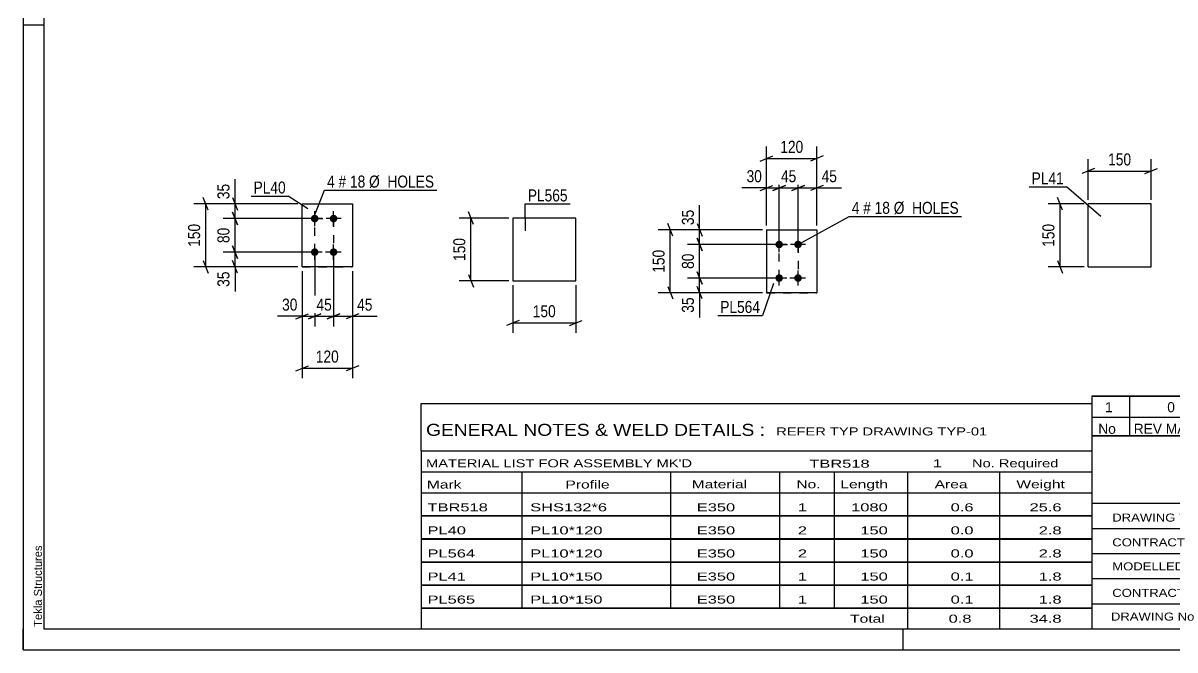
# Model space of a CAD drawing. Header units: millimetres. Extents: x 0 to 420, y 0 to 297.
# Drawn here: x 0 to 274.8, y 0 to 149.5 of the extents above; entities that cross this region are included whole.
import ezdxf

# ---------------------------------------------------------------- set-up
doc = ezdxf.new("R2010")
doc.units = ezdxf.units.MM
doc.linetypes.add('DXK_LINE_DOT2', pattern=[3.9198, 1.9599, -1.9599])
doc.styles.add('Arial', font='ARIAL.TTF', dxfattribs={"height": 0.2})
doc.styles.add('Arial Narrow', font='ARIALN.TTF', dxfattribs={"height": 0.2})

# ---------------------------------------------------------------- blocks, each defined once
blk = doc.blocks.new('Unknown-585639323-1126')
at = {"color": 5, "linetype": 'Continuous'}
for p, q in [((0, 297), (0, 0)), ((5, 292), (5, 5)), ((5, 149), (0, 149)), ((0, 0), (0, 5)), ((5, 5), (415, 5)), ((210, 0), (210, 5)), ((0, 0), (420, 0))]:
    blk.add_line(p, q, dxfattribs=at)
at = {"color": 174, "linetype": 'Continuous', "style": 'Arial'}
blk.add_text('Tekla Structures', height=1.9102, rotation=90, dxfattribs=at).set_placement((4.5, 5.5))
blk = doc.blocks.new('Part-585639323-2483 - 2477')
at = {"color": 2, "linetype": 'Continuous'}
for p, q in [((269.14, 106.37), (254.14, 106.37)), ((254.14, 91.37), (254.14, 106.37)), ((269.14, 91.37), (269.14, 106.37)), ((254.14, 91.37), (269.14, 91.37))]:
    blk.add_line(p, q, dxfattribs=at)
blk = doc.blocks.new('Bolt-585639323-2178 - 2144')
at = {"linetype": 'Continuous'}
for points in [[(180.41, 97.6), (180.59, 97.58), (180.77, 97.52), (180.94, 97.42), (181.08, 97.3), (181.19, 97.15), (181.26, 96.97), (181.3, 96.79), (181.3, 96.6), (181.26, 96.42), (181.19, 96.25), (181.08, 96.09), (180.94, 95.97), (180.77, 95.87), (180.59, 95.82), (180.41, 95.8), (180.22, 95.82), (180.04, 95.87), (179.88, 95.97), (179.74, 96.09), (179.63, 96.25), (179.55, 96.42), (179.51, 96.6), (179.51, 96.79), (179.55, 96.97), (179.63, 97.15), (179.74, 97.3), (179.88, 97.42), (180.04, 97.52), (180.22, 97.58)], [(184.91, 97.6), (185.09, 97.58), (185.27, 97.52), (185.44, 97.42), (185.58, 97.3), (185.69, 97.15), (185.76, 96.97), (185.8, 96.79), (185.8, 96.6), (185.76, 96.42), (185.69, 96.25), (185.58, 96.09), (185.44, 95.97), (185.27, 95.87), (185.09, 95.82), (184.91, 95.8), (184.72, 95.82), (184.54, 95.87), (184.38, 95.97), (184.24, 96.09), (184.13, 96.25), (184.05, 96.42), (184.01, 96.6), (184.01, 96.79), (184.05, 96.97), (184.13, 97.15), (184.24, 97.3), (184.38, 97.42), (184.54, 97.52), (184.72, 97.58)], [(180.41, 89.6), (180.59, 89.58), (180.77, 89.52), (180.94, 89.42), (181.08, 89.3), (181.19, 89.15), (181.26, 88.97), (181.3, 88.79), (181.3, 88.6), (181.26, 88.42), (181.19, 88.25), (181.08, 88.09), (180.94, 87.97), (180.77, 87.87), (180.59, 87.82), (180.41, 87.8), (180.22, 87.82), (180.04, 87.87), (179.88, 87.97), (179.74, 88.09), (179.63, 88.25), (179.55, 88.42), (179.51, 88.6), (179.51, 88.79), (179.55, 88.97), (179.63, 89.15), (179.74, 89.3), (179.88, 89.42), (180.04, 89.52), (180.22, 89.58)], [(184.91, 89.6), (185.09, 89.58), (185.27, 89.52), (185.44, 89.42), (185.58, 89.3), (185.69, 89.15), (185.76, 88.97), (185.8, 88.79), (185.8, 88.6), (185.76, 88.42), (185.69, 88.25), (185.58, 88.09), (185.44, 87.97), (185.27, 87.87), (185.09, 87.82), (184.91, 87.8), (184.72, 87.82), (184.54, 87.87), (184.38, 87.97), (184.24, 88.09), (184.13, 88.25), (184.05, 88.42), (184.01, 88.6), (184.01, 88.79), (184.05, 88.97), (184.13, 89.15), (184.24, 89.3), (184.38, 89.42), (184.54, 89.52), (184.72, 89.58)]]:
    blk.add_hatch(color=1, dxfattribs=at).paths.add_polyline_path(points)
at = {"color": 1, "linetype": 'Continuous'}
for p, q in [((182.21, 96.7), (178.61, 96.7)), ((180.41, 94.9), (180.41, 98.5)), ((186.71, 96.7), (183.11, 96.7)), ((184.91, 94.9), (184.91, 98.5)), ((182.21, 88.7), (178.61, 88.7)), ((180.41, 86.9), (180.41, 90.5)), ((186.71, 88.7), (183.11, 88.7)), ((184.91, 86.9), (184.91, 90.5))]:
    blk.add_line(p, q, dxfattribs=at)
blk = doc.blocks.new('Part-585639323-2183 - 2144')
at = {"color": 2, "linetype": 'Continuous'}
for p, q in [((177.41, 100.2), (189.41, 100.2)), ((177.41, 100.2), (177.41, 85.2)), ((189.41, 100.2), (189.41, 100.2)), ((189.41, 100.2), (189.41, 85.2)), ((189.41, 85.2), (177.41, 85.2)), ((177.41, 85.2), (177.41, 85.2))]:
    blk.add_line(p, q, dxfattribs=at)
at = {"color": 7, "linetype": 'DXK_LINE_DOT2'}
for p, q in [((177.41, 100.2), (189.41, 100.2)), ((189.41, 100.2), (189.41, 100.2)), ((177.41, 85.2), (189.41, 85.2))]:
    blk.add_line(p, q, dxfattribs=at)
blk = doc.blocks.new('Part-585639323-2320 - 2314')
at = {"color": 2, "linetype": 'Continuous'}
for p, q in [((131.87, 103), (116.87, 103)), ((116.87, 103), (116.87, 88)), ((131.87, 88), (131.87, 103)), ((116.87, 88), (131.87, 88))]:
    blk.add_line(p, q, dxfattribs=at)
blk = doc.blocks.new('Bolt-585639323-2343 - 2337')
at = {"linetype": 'Continuous'}
for points in [[(69.59, 101.97), (69.4, 101.99), (69.22, 102.05), (69.06, 102.14), (68.92, 102.27), (68.81, 102.42), (68.73, 102.59), (68.69, 102.78), (68.69, 102.97), (68.73, 103.15), (68.81, 103.32), (68.92, 103.48), (69.06, 103.6), (69.22, 103.7), (69.4, 103.75), (69.59, 103.77), (69.78, 103.75), (69.96, 103.7), (70.12, 103.6), (70.26, 103.48), (70.37, 103.32), (70.45, 103.15), (70.48, 102.97), (70.48, 102.78), (70.45, 102.59), (70.37, 102.42), (70.26, 102.27), (70.12, 102.14), (69.96, 102.05), (69.78, 101.99)], [(74.09, 101.97), (73.9, 101.99), (73.72, 102.05), (73.56, 102.14), (73.42, 102.27), (73.31, 102.42), (73.23, 102.59), (73.19, 102.78), (73.19, 102.97), (73.23, 103.15), (73.31, 103.32), (73.42, 103.48), (73.56, 103.6), (73.72, 103.7), (73.9, 103.75), (74.09, 103.77), (74.28, 103.75), (74.46, 103.7), (74.62, 103.6), (74.76, 103.48), (74.87, 103.32), (74.95, 103.15), (74.98, 102.97), (74.98, 102.78), (74.95, 102.59), (74.87, 102.42), (74.76, 102.27), (74.62, 102.14), (74.46, 102.05), (74.28, 101.99)], [(69.59, 93.97), (69.4, 93.99), (69.22, 94.05), (69.06, 94.14), (68.92, 94.27), (68.81, 94.42), (68.73, 94.59), (68.69, 94.78), (68.69, 94.97), (68.73, 95.15), (68.81, 95.32), (68.92, 95.48), (69.06, 95.6), (69.22, 95.7), (69.4, 95.75), (69.59, 95.77), (69.78, 95.75), (69.96, 95.7), (70.12, 95.6), (70.26, 95.48), (70.37, 95.32), (70.45, 95.15), (70.48, 94.97), (70.48, 94.78), (70.45, 94.59), (70.37, 94.42), (70.26, 94.27), (70.12, 94.14), (69.96, 94.05), (69.78, 93.99)], [(74.09, 93.97), (73.9, 93.99), (73.72, 94.05), (73.56, 94.14), (73.42, 94.27), (73.31, 94.42), (73.23, 94.59), (73.19, 94.78), (73.19, 94.97), (73.23, 95.15), (73.31, 95.32), (73.42, 95.48), (73.56, 95.6), (73.72, 95.7), (73.9, 95.75), (74.09, 95.77), (74.28, 95.75), (74.46, 95.7), (74.62, 95.6), (74.76, 95.48), (74.87, 95.32), (74.95, 95.15), (74.98, 94.97), (74.98, 94.78), (74.95, 94.59), (74.87, 94.42), (74.76, 94.27), (74.62, 94.14), (74.46, 94.05), (74.28, 93.99)]]:
    blk.add_hatch(color=1, dxfattribs=at).paths.add_polyline_path(points)
at = {"color": 1, "linetype": 'Continuous'}
for p, q in [((69.59, 101.07), (69.59, 104.67)), ((74.09, 101.07), (74.09, 104.67)), ((71.39, 102.87), (67.79, 102.87)), ((75.89, 102.87), (72.29, 102.87)), ((69.59, 93.07), (69.59, 96.67)), ((74.09, 93.07), (74.09, 96.67)), ((71.39, 94.87), (67.79, 94.87)), ((75.89, 94.87), (72.29, 94.87))]:
    blk.add_line(p, q, dxfattribs=at)
blk = doc.blocks.new('Part-585639323-2348 - 2337')
at = {"color": 2, "linetype": 'Continuous'}
for p, q in [((66.59, 106.37), (78.59, 106.37)), ((66.59, 91.37), (66.59, 106.37)), ((78.59, 106.37), (78.59, 106.37)), ((78.59, 106.37), (78.59, 91.37)), ((78.59, 91.37), (66.59, 91.37)), ((66.59, 91.37), (66.59, 91.37))]:
    blk.add_line(p, q, dxfattribs=at)
at = {"color": 7, "linetype": 'DXK_LINE_DOT2'}
for p, q in [((66.59, 106.37), (78.59, 106.37)), ((66.59, 91.37), (78.59, 91.37)), ((66.59, 91.37), (66.59, 91.37))]:
    blk.add_line(p, q, dxfattribs=at)
blk = doc.blocks.new('Rectangle-585639323-2299 - 2144')
at = {"color": 1, "linetype": 'DXK_LINE_DOT2'}
blk.add_lwpolyline([(180.41, 96.7), (184.91, 96.7), (184.91, 88.7), (180.41, 88.7), (180.41, 96.7)], close=True, dxfattribs=at)
blk = doc.blocks.new('Rectangle-585639323-2463 - 2337')
at = {"color": 1, "linetype": 'DXK_LINE_DOT2'}
blk.add_lwpolyline([(69.59, 102.87), (74.09, 102.87), (74.09, 94.87), (69.59, 94.87), (69.59, 102.87)], close=True, dxfattribs=at)
blk = doc.blocks.new('StraightDimension-585639323-2492 - 2477')
at = {"color": 7, "linetype": 'Continuous'}
for p, q in [((254.14, 107.37), (254.14, 117.05)), ((269.14, 107.37), (269.14, 117.05)), ((255.64, 114.8), (252.64, 113.6)), ((254.14, 114.2), (269.14, 114.2)), ((267.64, 113.6), (270.64, 114.8))]:
    blk.add_line(p, q, dxfattribs=at)
at = {"color": 0}
blk.add_wipeout([(264.98, 114.95), (264.98, 119.15), (258.29, 119.15), (258.29, 114.95)], dxfattribs=at)
at = {"color": 3, "style": 'Arial Narrow'}
blk.add_text('150', height=2.863, dxfattribs=at).set_placement((258.89, 115.55))
blk = doc.blocks.new('StraightDimension-585639323-2485 - 2477')
at = {"color": 7, "linetype": 'Continuous'}
for p, q in [((248.02, 104.87), (246.82, 107.87)), ((253.14, 106.37), (244.57, 106.37)), ((247.42, 91.37), (247.42, 106.37)), ((253.14, 91.37), (244.57, 91.37)), ((246.82, 92.87), (248.02, 89.87))]:
    blk.add_line(p, q, dxfattribs=at)
at = {"color": 0}
blk.add_wipeout([(246.67, 102.21), (242.47, 102.21), (242.47, 95.53), (246.67, 95.53)], dxfattribs=at)
at = {"color": 3, "style": 'Arial Narrow'}
blk.add_text('150', height=2.863, rotation=90.0002, dxfattribs=at).set_placement((246.07, 96.13))
blk = doc.blocks.new('StraightDimension-585639323-2229 - 2144')
at = {"color": 7, "linetype": 'Continuous'}
for p, q in [((184.91, 97.7), (184.91, 113.05)), ((189.41, 101.2), (189.41, 113.05)), ((183.41, 109.6), (186.41, 110.8)), ((184.91, 110.2), (189.41, 110.2)), ((190.91, 110.8), (187.91, 109.6))]:
    blk.add_line(p, q, dxfattribs=at)
at = {"color": 0}
blk.add_wipeout([(194.79, 110.95), (194.79, 115.15), (189.93, 115.15), (189.93, 110.95)], dxfattribs=at)
at = {"color": 7, "linetype": 'Continuous'}
blk.add_line((189.41, 110.2), (195.31, 110.2), dxfattribs=at)
blk.add_line((189.41, 110.2), (195.31, 110.2), dxfattribs=at)
at = {"color": 3, "style": 'Arial Narrow'}
blk.add_text('45', height=2.863, dxfattribs=at).set_placement((190.53, 111.55))
blk = doc.blocks.new('StraightDimension-585639323-2206 - 2144')
at = {"color": 7, "linetype": 'Continuous'}
for p, q in [((177.41, 101.2), (177.41, 113.05)), ((180.41, 97.7), (180.41, 113.05)), ((175.91, 109.6), (178.91, 110.8)), ((177.41, 110.2), (180.41, 110.2)), ((181.91, 110.8), (178.91, 109.6))]:
    blk.add_line(p, q, dxfattribs=at)
at = {"color": 0}
blk.add_wipeout([(176.88, 110.95), (176.88, 115.15), (172.03, 115.15), (172.03, 110.95)], dxfattribs=at)
at = {"color": 7, "linetype": 'Continuous'}
blk.add_line((177.41, 110.2), (171.5, 110.2), dxfattribs=at)
blk.add_line((177.41, 110.2), (171.5, 110.2), dxfattribs=at)
at = {"color": 3, "style": 'Arial Narrow'}
blk.add_text('30', height=2.863, dxfattribs=at).set_placement((172.63, 111.55))
blk = doc.blocks.new('StraightDimension-585639323-2186 - 2144')
at = {"color": 7, "linetype": 'Continuous'}
for p, q in [((177.41, 101.2), (177.41, 120.05)), ((189.41, 101.2), (189.41, 120.05)), ((175.91, 116.6), (178.91, 117.8)), ((177.41, 117.2), (189.41, 117.2)), ((190.91, 117.8), (187.91, 116.6))]:
    blk.add_line(p, q, dxfattribs=at)
at = {"color": 0}
blk.add_wipeout([(186.75, 117.95), (186.75, 122.15), (180.07, 122.15), (180.07, 117.95)], dxfattribs=at)
at = {"color": 3, "style": 'Arial Narrow'}
blk.add_text('120', height=2.863, dxfattribs=at).set_placement((180.67, 118.55))
blk = doc.blocks.new('StraightDimension-585639323-2219 - 2144')
at = {"color": 7, "linetype": 'Continuous'}
for p, q in [((180.41, 97.7), (180.41, 113.05)), ((184.91, 97.7), (184.91, 113.05)), ((178.91, 109.6), (181.91, 110.8)), ((180.41, 110.2), (184.91, 110.2)), ((186.41, 110.8), (183.41, 109.6))]:
    blk.add_line(p, q, dxfattribs=at)
at = {"color": 0}
blk.add_wipeout([(185.09, 110.95), (185.09, 115.15), (180.23, 115.15), (180.23, 110.95)], dxfattribs=at)
at = {"color": 3, "style": 'Arial Narrow'}
blk.add_text('45', height=2.863, dxfattribs=at).set_placement((180.83, 111.55))
blk = doc.blocks.new('StraightDimension-585639323-2246 - 2144')
at = {"color": 7, "linetype": 'Continuous'}
for p, q in [((155.01, 98.7), (153.81, 101.7)), ((176.41, 100.2), (151.56, 100.2)), ((154.41, 85.2), (154.41, 100.2)), ((153.81, 86.7), (155.01, 83.7)), ((176.41, 85.2), (151.56, 85.2))]:
    blk.add_line(p, q, dxfattribs=at)
at = {"color": 0}
blk.add_wipeout([(153.66, 96.04), (149.46, 96.04), (149.46, 89.35), (153.66, 89.35)], dxfattribs=at)
at = {"color": 3, "style": 'Arial Narrow'}
blk.add_text('150', height=2.863, rotation=90.0002, dxfattribs=at).set_placement((153.06, 89.95))
blk = doc.blocks.new('StraightDimension-585639323-2263 - 2144')
at = {"color": 7, "linetype": 'Continuous'}
for p, q in [((179.41, 88.7), (158.56, 88.7)), ((160.81, 90.2), (162.01, 87.2)), ((161.41, 85.2), (161.41, 88.7)), ((162.01, 83.7), (160.81, 86.7)), ((176.41, 85.2), (158.56, 85.2))]:
    blk.add_line(p, q, dxfattribs=at)
at = {"color": 0}
blk.add_wipeout([(160.66, 84.67), (156.46, 84.67), (156.46, 79.82), (160.66, 79.82)], dxfattribs=at)
at = {"color": 7, "linetype": 'Continuous'}
blk.add_line((161.41, 85.2), (161.41, 79.29), dxfattribs=at)
blk.add_line((161.41, 85.2), (161.41, 79.29), dxfattribs=at)
at = {"color": 3, "style": 'Arial Narrow'}
blk.add_text('35', height=2.863, rotation=90.0002, dxfattribs=at).set_placement((160.06, 80.42))
blk = doc.blocks.new('StraightDimension-585639323-2276 - 2144')
at = {"color": 7, "linetype": 'Continuous'}
for p, q in [((179.41, 96.7), (158.56, 96.7)), ((160.81, 98.2), (162.01, 95.2)), ((161.41, 88.7), (161.41, 96.7)), ((179.41, 88.7), (158.56, 88.7)), ((162.01, 87.2), (160.81, 90.2))]:
    blk.add_line(p, q, dxfattribs=at)
at = {"color": 0}
blk.add_wipeout([(160.66, 95.12), (156.46, 95.12), (156.46, 90.27), (160.66, 90.27)], dxfattribs=at)
at = {"color": 3, "style": 'Arial Narrow'}
blk.add_text('80', height=2.863, rotation=90.0002, dxfattribs=at).set_placement((160.06, 90.87))
blk = doc.blocks.new('StraightDimension-585639323-2286 - 2144')
at = {"color": 7, "linetype": 'Continuous'}
for p, q in [((160.81, 101.7), (162.01, 98.7)), ((176.41, 100.2), (158.56, 100.2)), ((161.41, 96.7), (161.41, 100.2)), ((179.41, 96.7), (158.56, 96.7)), ((162.01, 95.2), (160.81, 98.2))]:
    blk.add_line(p, q, dxfattribs=at)
at = {"color": 0}
blk.add_wipeout([(160.66, 105.58), (156.46, 105.58), (156.46, 100.72), (160.66, 100.72)], dxfattribs=at)
at = {"color": 7, "linetype": 'Continuous'}
blk.add_line((161.41, 100.2), (161.41, 106.1), dxfattribs=at)
blk.add_line((161.41, 100.2), (161.41, 106.1), dxfattribs=at)
at = {"color": 3, "style": 'Arial Narrow'}
blk.add_text('35', height=2.863, rotation=90.0002, dxfattribs=at).set_placement((160.06, 101.32))
blk = doc.blocks.new('StraightDimension-585639323-2322 - 2314')
at = {"color": 7, "linetype": 'Continuous'}
for p, q in [((107.47, 101.5), (106.27, 104.5)), ((115.87, 103), (104.02, 103)), ((106.87, 88), (106.87, 103)), ((115.87, 88), (104.02, 88)), ((106.27, 89.5), (107.47, 86.5))]:
    blk.add_line(p, q, dxfattribs=at)
at = {"color": 0}
blk.add_wipeout([(106.12, 98.84), (101.92, 98.84), (101.92, 92.16), (106.12, 92.16)], dxfattribs=at)
at = {"color": 3, "style": 'Arial Narrow'}
blk.add_text('150', height=2.863, rotation=90.0002, dxfattribs=at).set_placement((105.52, 92.76))
blk = doc.blocks.new('StraightDimension-585639323-2329 - 2314')
at = {"color": 7, "linetype": 'Continuous'}
for p, q in [((116.87, 87), (116.87, 75.6)), ((131.87, 87), (131.87, 75.6)), ((118.37, 78.6), (115.37, 77.4)), ((116.87, 78), (131.87, 78)), ((130.37, 77.4), (133.37, 78.6))]:
    blk.add_line(p, q, dxfattribs=at)
at = {"color": 0}
blk.add_wipeout([(127.71, 78.75), (127.71, 82.95), (121.02, 82.95), (121.02, 78.75)], dxfattribs=at)
at = {"color": 3, "style": 'Arial Narrow'}
blk.add_text('150', height=2.863, dxfattribs=at).set_placement((121.62, 79.35))
blk = doc.blocks.new('StraightDimension-585639323-2370 - 2337')
at = {"color": 7, "linetype": 'Continuous'}
for p, q in [((69.59, 93.87), (69.59, 77.17)), ((66.59, 90.37), (66.59, 77.17)), ((65.09, 78.97), (68.09, 80.17)), ((71.09, 80.17), (68.09, 78.97)), ((66.59, 79.57), (69.59, 79.57))]:
    blk.add_line(p, q, dxfattribs=at)
at = {"color": 0}
blk.add_wipeout([(66.06, 80.32), (66.06, 84.52), (61.21, 84.52), (61.21, 80.32)], dxfattribs=at)
at = {"color": 7, "linetype": 'Continuous'}
blk.add_line((66.59, 79.57), (60.68, 79.57), dxfattribs=at)
blk.add_line((66.59, 79.57), (60.68, 79.57), dxfattribs=at)
at = {"color": 3, "style": 'Arial Narrow'}
blk.add_text('30', height=2.863, dxfattribs=at).set_placement((61.81, 80.92))
blk = doc.blocks.new('StraightDimension-585639323-2383 - 2337')
at = {"color": 7, "linetype": 'Continuous'}
for p, q in [((69.59, 93.87), (69.59, 77.17)), ((74.09, 93.87), (74.09, 77.17)), ((68.09, 78.97), (71.09, 80.17)), ((75.59, 80.17), (72.59, 78.97)), ((69.59, 79.57), (74.09, 79.57))]:
    blk.add_line(p, q, dxfattribs=at)
at = {"color": 0}
blk.add_wipeout([(74.27, 80.32), (74.27, 84.52), (69.41, 84.52), (69.41, 80.32)], dxfattribs=at)
at = {"color": 3, "style": 'Arial Narrow'}
blk.add_text('45', height=2.863, dxfattribs=at).set_placement((70.01, 80.92))
blk = doc.blocks.new('StraightDimension-585639323-2350 - 2337')
at = {"color": 7, "linetype": 'Continuous'}
for p, q in [((66.59, 90.37), (66.59, 64.78)), ((78.59, 90.37), (78.59, 64.78)), ((65.09, 66.58), (68.09, 67.78)), ((66.59, 67.18), (78.59, 67.18)), ((80.09, 67.78), (77.09, 66.58))]:
    blk.add_line(p, q, dxfattribs=at)
at = {"color": 0}
blk.add_wipeout([(75.93, 67.93), (75.93, 72.13), (69.25, 72.13), (69.25, 67.93)], dxfattribs=at)
at = {"color": 3, "style": 'Arial Narrow'}
blk.add_text('120', height=2.863, dxfattribs=at).set_placement((69.85, 68.53))
blk = doc.blocks.new('StraightDimension-585639323-2393 - 2337')
at = {"color": 7, "linetype": 'Continuous'}
for p, q in [((74.09, 93.87), (74.09, 77.17)), ((78.59, 90.37), (78.59, 77.17)), ((72.59, 78.97), (75.59, 80.17)), ((80.09, 80.17), (77.09, 78.97)), ((74.09, 79.57), (78.59, 79.57))]:
    blk.add_line(p, q, dxfattribs=at)
at = {"color": 0}
blk.add_wipeout([(83.97, 80.32), (83.97, 84.52), (79.11, 84.52), (79.11, 80.32)], dxfattribs=at)
at = {"color": 7, "linetype": 'Continuous'}
blk.add_line((78.59, 79.57), (84.5, 79.57), dxfattribs=at)
blk.add_line((78.59, 79.57), (84.5, 79.57), dxfattribs=at)
at = {"color": 3, "style": 'Arial Narrow'}
blk.add_text('45', height=2.863, dxfattribs=at).set_placement((79.71, 80.92))
blk = doc.blocks.new('StraightDimension-585639323-2410 - 2337')
at = {"color": 7, "linetype": 'Continuous'}
for p, q in [((44.19, 104.87), (42.99, 107.87)), ((65.59, 106.37), (40.74, 106.37)), ((43.59, 91.37), (43.59, 106.37)), ((65.59, 91.37), (40.74, 91.37)), ((42.99, 92.87), (44.19, 89.87))]:
    blk.add_line(p, q, dxfattribs=at)
at = {"color": 0}
blk.add_wipeout([(42.84, 102.22), (38.64, 102.22), (38.64, 95.53), (42.84, 95.53)], dxfattribs=at)
at = {"color": 3, "style": 'Arial Narrow'}
blk.add_text('150', height=2.863, rotation=90.0002, dxfattribs=at).set_placement((42.24, 96.13))
blk = doc.blocks.new('StraightDimension-585639323-2427 - 2337')
at = {"color": 7, "linetype": 'Continuous'}
for p, q in [((49.99, 107.87), (51.19, 104.87)), ((65.59, 106.37), (47.74, 106.37)), ((50.59, 102.87), (50.59, 106.37)), ((68.59, 102.87), (47.74, 102.87)), ((51.19, 101.37), (49.99, 104.37))]:
    blk.add_line(p, q, dxfattribs=at)
at = {"color": 0}
blk.add_wipeout([(49.84, 111.75), (45.64, 111.75), (45.64, 106.9), (49.84, 106.9)], dxfattribs=at)
at = {"color": 7, "linetype": 'Continuous'}
blk.add_line((50.59, 106.37), (50.59, 112.28), dxfattribs=at)
blk.add_line((50.59, 106.37), (50.59, 112.28), dxfattribs=at)
at = {"color": 3, "style": 'Arial Narrow'}
blk.add_text('35', height=2.863, rotation=90.0002, dxfattribs=at).set_placement((49.24, 107.5))
blk = doc.blocks.new('StraightDimension-585639323-2440 - 2337')
at = {"color": 7, "linetype": 'Continuous'}
for p, q in [((68.59, 102.87), (47.74, 102.87)), ((49.99, 104.37), (51.19, 101.37)), ((50.59, 94.87), (50.59, 102.87)), ((51.19, 93.37), (49.99, 96.37)), ((68.59, 94.87), (47.74, 94.87))]:
    blk.add_line(p, q, dxfattribs=at)
at = {"color": 0}
blk.add_wipeout([(49.84, 101.3), (45.64, 101.3), (45.64, 96.44), (49.84, 96.44)], dxfattribs=at)
at = {"color": 3, "style": 'Arial Narrow'}
blk.add_text('80', height=2.863, rotation=90.0002, dxfattribs=at).set_placement((49.24, 97.04))
blk = doc.blocks.new('StraightDimension-585639323-2450 - 2337')
at = {"color": 7, "linetype": 'Continuous'}
for p, q in [((49.99, 96.37), (51.19, 93.37)), ((68.59, 94.87), (47.74, 94.87)), ((50.59, 91.37), (50.59, 94.87)), ((65.59, 91.37), (47.74, 91.37)), ((51.19, 89.87), (49.99, 92.87))]:
    blk.add_line(p, q, dxfattribs=at)
at = {"color": 0}
blk.add_wipeout([(49.84, 90.85), (45.64, 90.85), (45.64, 85.99), (49.84, 85.99)], dxfattribs=at)
at = {"color": 7, "linetype": 'Continuous'}
blk.add_line((50.59, 91.37), (50.59, 85.47), dxfattribs=at)
blk.add_line((50.59, 91.37), (50.59, 85.47), dxfattribs=at)
at = {"color": 3, "style": 'Arial Narrow'}
blk.add_text('35', height=2.863, rotation=90.0002, dxfattribs=at).set_placement((49.24, 86.59))
blk = doc.blocks.new('Unknown-585639323-4921')
at = {"color": 7, "linetype": 'Continuous'}
for p, q in [((255, 51.05), (255, 5)), ((255, 51.05), (415, 51.05)), ((415, 51), (415, 5)), ((255, 35), (415, 35)), ((295.14, 35), (295.14, 5)), ((255, 29), (415, 29)), ((397, 5.05), (397, 29.05)), ((255, 23), (415, 23)), ((339.14, 23), (339.14, 5)), ((255, 17), (415, 17)), ((255, 11), (397, 11)), ((255, 5), (415, 5))]:
    blk.add_line(p, q, dxfattribs=at)
at = {"color": 7, "style": 'Arial Narrow'}
for s, height, width, p in [('DRAWING TITLE', 1.9089, 1.425378, (259.88, 30.61)), ('TC-BRACE', 1.909, 1.425378, (296.81, 30.59)), ('CONTRACT', 1.909, 1.425378, (259.88, 24.71)), ('TERMINAL BUILDING', 1.9089, 1.425378, (297.06, 25.07)), ('MODELLED BY', 1.9089, 1.425378, (259.88, 18.98)), ('GSK', 1.909, 1.425378, (296.88, 19.04)), ('ISSUED', 1.909, 1.425378, (339.94, 18.64)), ('17.03.2026', 1.909, 1.425378, (356.69, 18.52)), ('CONTRACT NO', 1.9089, 1.425378, (259.88, 12.66)), ('AN-C-1376', 1.909, 1.425378, (297.23, 12.78)), ('SCALE', 1.909, 1.425378, (339.94, 12.65)), ('A1', 6.204, 1.25, (401.24, 7.2)), ('DRAWING No', 1.909, 1.425378, (259.56, 7)), ('[TBR.518]', 1.909, 1.425378, (297.46, 6.99)), ('1', 3.34, 1.5, (376.91, 5.68)), ('REVISION No.', 1.9089, 1.425378, (339.94, 5.77))]:
    blk.add_text(s, height=height, dxfattribs=dict(at, width=width)).set_placement(p)
at = {"color": 7, "linetype": 'Continuous', "style": 'Arial Narrow'}
for s, height, width, p in [('PH #', 2.1, 1.42538, (402.4, 24.55)), ('101', 2.1, 1.42538, (403.41, 18.55)), ('NTS', 1.909, 1.425378, (357, 13.05))]:
    blk.add_text(s, height=height, dxfattribs=dict(at, width=width)).set_placement(p)
blk = doc.blocks.new('Unknown-585639323-4922')
at = {"color": 7, "linetype": 'Continuous'}
for p, q in [((255, 60.55), (415, 60.55)), ((415, 60.55), (255, 60.55)), ((255, 60.55), (255, 55.55)), ((264, 60.55), (264, 55.55)), ((288, 60.55), (288, 55.55)), ((385, 60.55), (385, 55.55)), ((415, 60.55), (415, 55.55)), ((255, 55.55), (415, 55.55)), ((255, 55.55), (255, 51.05)), ((255, 55.55), (415, 55.55)), ((264, 55.55), (264, 51.05)), ((288, 55.55), (288, 51.05)), ((385, 55.55), (385, 51.05)), ((415, 55.55), (415, 51.05)), ((415, 51.05), (255, 51.05))]:
    blk.add_line(p, q, dxfattribs=at)
at = {"color": 7, "linetype": 'Continuous', "style": 'Arial Narrow'}
for s, height, width, p in [('1', 2.39, 1.196471, (258.16, 56.7)), ('0', 2.39, 1.196471, (273, 56.7)), ('ISSUED FOR CONSTRUCTION', 2.3861, 1.196471, (290, 56.7)), ('17.03.2026', 2.386, 1.196471, (391, 56.7)), ('No', 2.386, 1.2, (256.54, 51.55)), ('REV MARK', 2.386, 1.2, (265, 51.55)), ('REVISION DESCRIPTION', 2.3861, 1.2, (290, 51.55)), ('REV. DATE', 2.386, 1.2, (390.28, 51.55))]:
    blk.add_text(s, height=height, dxfattribs=dict(at, width=width)).set_placement(p)
blk = doc.blocks.new('Unknown-585639323-4923')
at = {"color": 7, "linetype": 'Continuous'}
for p, q in [((95, 58.75), (255, 58.75)), ((95, 47.5), (95, 58.75)), ((255, 58.75), (255, 47.5)), ((95, 47.5), (255, 47.5)), ((95, 47.5), (95, 42.5)), ((255, 47.5), (255, 42.5)), ((95, 42.5), (255, 42.5)), ((95, 42.5), (95, 37.5)), ((119, 42.5), (119, 37.5)), ((154.5, 42.5), (154.5, 37.5)), ((180.5, 42.5), (180.5, 37.5)), ((193.5, 42.5), (193.5, 37.5)), ((211, 42.5), (211, 37.5)), ((233, 42.5), (233, 37.5)), ((255, 42.5), (255, 37.5)), ((95, 37.5), (255, 37.5)), ((95, 37.45), (95, 32.05)), ((95, 37.45), (255, 37.45)), ((119, 37.5), (119, 32)), ((154.5, 37.5), (154.5, 32)), ((180.5, 37.5), (180.5, 32)), ((193.5, 37.5), (193.5, 32)), ((211, 37.5), (211, 32)), ((233, 37.5), (233, 32)), ((255, 37.45), (255, 32.05)), ((95, 32.05), (255, 32.05)), ((95, 31.95), (95, 26.55)), ((95, 31.95), (255, 31.95)), ((119, 32), (119, 26.5)), ((154.5, 32), (154.5, 26.5)), ((180.5, 32), (180.5, 26.5)), ((193.5, 32), (193.5, 26.5)), ((211, 32), (211, 26.5)), ((233, 32), (233, 26.5)), ((255, 31.95), (255, 26.55)), ((95, 26.55), (255, 26.55)), ((95, 26.45), (95, 21.05)), ((95, 26.45), (255, 26.45)), ((119, 26.5), (119, 21)), ((154.5, 26.5), (154.5, 21)), ((180.5, 26.5), (180.5, 21)), ((193.5, 26.5), (193.5, 21)), ((211, 26.5), (211, 21)), ((233, 26.5), (233, 21)), ((255, 26.45), (255, 21.05)), ((95, 21.05), (255, 21.05)), ((95, 20.95), (95, 15.55)), ((95, 20.95), (255, 20.95)), ((119, 21), (119, 15.5)), ((154.5, 21), (154.5, 15.5)), ((180.5, 21), (180.5, 15.5)), ((193.5, 21), (193.5, 15.5)), ((211, 21), (211, 15.5)), ((233, 21), (233, 15.5)), ((255, 20.95), (255, 15.55)), ((95, 15.55), (255, 15.55)), ((95, 15.45), (95, 10.05)), ((95, 15.45), (255, 15.45)), ((119, 15.5), (119, 10)), ((154.5, 15.5), (154.5, 10)), ((180.5, 15.5), (180.5, 10)), ((193.5, 15.5), (193.5, 10)), ((211, 15.5), (211, 10)), ((233, 15.5), (233, 10)), ((255, 15.45), (255, 10.05)), ((95, 10.05), (255, 10.05)), ((95, 10), (255, 10)), ((95, 10), (95, 5)), ((211, 10), (211, 5)), ((233, 10), (233, 5)), ((255, 10), (255, 5)), ((95, 5), (255, 5))]:
    blk.add_line(p, q, dxfattribs=at)
at = {"color": 7, "style": 'Arial Narrow'}
for s, height, width, p in [('GENERAL NOTES & WELD DETAILS :', 2.8633, 1.4, (96.15, 51.06)), ('REFER TYP DRAWING TYP-01', 1.9089, 1.6, (179.7, 51.16)), ("MATERIAL LIST FOR ASSEMBLY MK'D", 1.9089, 1.6, (96.15, 43.56)), ('TBR518', 1.909, 1.794707, (187.59, 43.47)), ('1', 1.91, 1.794707, (217.08, 43.56)), ('No. Required', 1.9089, 1.6, (226.41, 43.56)), ('Mark', 1.909, 1.7, (96.34, 38.5)), ('Profile', 1.909, 1.7, (129.41, 38.5)), ('Material', 1.909, 1.7, (159.54, 38.56)), ('No.', 1.909, 1.7, (184.5, 38.56)), ('Length', 1.909, 1.7, (195, 38.56)), ('Area', 1.909, 1.7, (217.5, 38.56)), ('Weight', 1.909, 1.7, (237, 38.56))]:
    blk.add_text(s, height=height, dxfattribs=dict(at, width=width)).set_placement(p)
at = {"color": 7, "linetype": 'Continuous', "style": 'Arial Narrow'}
for s, height, width, p in [('TBR518', 1.909, 1.794707, (96.5, 33.06)), ('SHS132*6', 1.909, 1.794707, (121, 33.06)), ('E350', 1.909, 1.794707, (160.74, 33.06)), ('1', 1.91, 1.794707, (184.86, 33.06)), ('1080', 1.909, 1.794707, (197.58, 33.06)), ('0.6', 1.909, 1.794707, (221.32, 33.06)), ('25.6', 1.909, 1.794707, (240.14, 33.06)), ('PL40', 1.909, 1.794707, (96.5, 27.56)), ('PL10*120', 1.909, 1.794707, (121, 27.56)), ('E350', 1.909, 1.794707, (160.74, 27.56)), ('2', 1.91, 1.794707, (184.86, 27.56)), ('150', 1.909, 1.794707, (199.77, 27.56)), ('0.0', 1.909, 1.794707, (221.32, 27.56)), ('2.8', 1.909, 1.794707, (242.33, 27.56)), ('PL564', 1.909, 1.794707, (96.5, 22.06)), ('PL10*120', 1.909, 1.794707, (121, 22.06)), ('E350', 1.909, 1.794707, (160.74, 22.06)), ('2', 1.91, 1.794707, (184.86, 22.06)), ('150', 1.909, 1.794707, (199.77, 22.06)), ('0.0', 1.909, 1.794707, (221.32, 22.06)), ('2.8', 1.909, 1.794707, (242.33, 22.06)), ('PL41', 1.909, 1.794707, (96.5, 16.56)), ('PL10*150', 1.909, 1.794707, (121, 16.56)), ('E350', 1.909, 1.794707, (160.74, 16.56)), ('1', 1.91, 1.794707, (184.86, 16.56)), ('150', 1.909, 1.794707, (199.77, 16.56)), ('0.1', 1.909, 1.794707, (221.32, 16.56)), ('1.8', 1.909, 1.794707, (242.33, 16.56)), ('PL565', 1.909, 1.794707, (96.5, 11.06)), ('PL10*150', 1.909, 1.794707, (121, 11.06)), ('E350', 1.909, 1.794707, (160.74, 11.06)), ('1', 1.91, 1.794707, (184.86, 11.06)), ('150', 1.909, 1.794707, (199.77, 11.06)), ('0.1', 1.909, 1.794707, (221.32, 11.06)), ('1.8', 1.909, 1.794707, (242.33, 11.06)), ('Total', 1.909, 1.7, (197.33, 6.5)), ('0.8', 1.909, 1.794707, (220.83, 6.5)), ('34.8', 1.909, 1.794707, (240.14, 6.5))]:
    blk.add_text(s, height=height, dxfattribs=dict(at, width=width)).set_placement(p)
blk = doc.blocks.new('Mark-585639323-2479 - 2477')
at = {"color": 0}
blk.add_wipeout([(248.32, 111.02), (248.32, 114.02), (240.64, 114.02), (240.64, 111.02)], dxfattribs=at)
blk.add_wipeout([(248.32, 111.02), (248.32, 114.02), (240.64, 114.02), (240.64, 111.02)], dxfattribs=at)
at = {"color": 30, "linetype": 'Continuous'}
for p in [(240.04, 110.42), (257.17, 103.34)]:
    blk.add_line(p, (248.92, 110.42), dxfattribs=at)
at = {"color": 3, "style": 'Arial Narrow'}
blk.add_text('PL41', height=2.863, dxfattribs=at).set_placement((240.64, 111.02))
blk = doc.blocks.new('Mark-585639323-2174 - 2144')
at = {"color": 0}
blk.add_wipeout([(199.56, 104), (199.56, 107), (197.73, 107), (197.73, 104)], dxfattribs=at)
blk.add_wipeout([(199.56, 104), (199.56, 107), (197.73, 107), (197.73, 104)], dxfattribs=at)
at = {"color": 7, "linetype": 'Continuous'}
blk.add_line((184.91, 96.7), (197.13, 103.4), dxfattribs=at)
at = {"color": 0}
blk.add_wipeout([(202.28, 104), (202.28, 107), (200.46, 107), (200.46, 104)], dxfattribs=at)
blk.add_wipeout([(202.28, 104), (202.28, 107), (200.46, 107), (200.46, 104)], dxfattribs=at)
at = {"color": 3, "style": 'Arial Narrow'}
blk.add_text('4', height=2.86, dxfattribs=at).set_placement((197.73, 104))
at = {"color": 0}
blk.add_wipeout([(206.84, 104), (206.84, 107), (203.18, 107), (203.18, 104)], dxfattribs=at)
blk.add_wipeout([(206.84, 104), (206.84, 107), (203.18, 107), (203.18, 104)], dxfattribs=at)
at = {"color": 3, "style": 'Arial Narrow'}
blk.add_text('#', height=2.86, dxfattribs=at).set_placement((200.46, 104))
at = {"color": 0}
blk.add_wipeout([(223.27, 104), (223.27, 107), (207.74, 107), (207.74, 104)], dxfattribs=at)
blk.add_wipeout([(223.27, 104), (223.27, 107), (207.74, 107), (207.74, 104)], dxfattribs=at)
at = {"color": 7, "linetype": 'Continuous'}
blk.add_line((197.13, 103.4), (223.87, 103.4), dxfattribs=at)
at = {"color": 3, "style": 'Arial Narrow'}
for s, p in [('18', (203.18, 104)), ('Ø  HOLES', (207.74, 104))]:
    blk.add_text(s, height=2.863, dxfattribs=at).set_placement(p)
blk = doc.blocks.new('Mark-585639323-2179 - 2144')
at = {"color": 0}
blk.add_wipeout([(175.84, 80.36), (175.84, 83.36), (166.34, 83.36), (166.34, 80.36)], dxfattribs=at)
blk.add_wipeout([(175.84, 80.36), (175.84, 83.36), (166.34, 83.36), (166.34, 80.36)], dxfattribs=at)
at = {"color": 30, "linetype": 'Continuous'}
for p in [(179.04, 87.43), (165.74, 79.76)]:
    blk.add_line(p, (176.44, 79.76), dxfattribs=at)
at = {"color": 3, "style": 'Arial Narrow'}
blk.add_text('PL564', height=2.863, dxfattribs=at).set_placement((166.34, 80.36))
blk = doc.blocks.new('Mark-585639323-2316 - 2314')
at = {"color": 0}
blk.add_wipeout([(129.93, 106.97), (129.93, 109.97), (120.43, 109.97), (120.43, 106.97)], dxfattribs=at)
blk.add_wipeout([(129.93, 106.97), (129.93, 109.97), (120.43, 109.97), (120.43, 106.97)], dxfattribs=at)
at = {"color": 30, "linetype": 'Continuous'}
for p, q in [((119.9, 99.97), (119.83, 106.37)), ((119.83, 106.37), (130.53, 106.37))]:
    blk.add_line(p, q, dxfattribs=at)
at = {"color": 3, "style": 'Arial Narrow'}
blk.add_text('PL565', height=2.863, dxfattribs=at).set_placement((120.43, 106.97))
blk = doc.blocks.new('Mark-585639323-2339 - 2337')
at = {"color": 0}
blk.add_wipeout([(74.38, 110.27), (74.38, 113.27), (72.55, 113.27), (72.55, 110.27)], dxfattribs=at)
blk.add_wipeout([(74.38, 110.27), (74.38, 113.27), (72.55, 113.27), (72.55, 110.27)], dxfattribs=at)
at = {"color": 7, "linetype": 'Continuous'}
blk.add_line((69.31, 102.94), (71.95, 109.67), dxfattribs=at)
at = {"color": 0}
blk.add_wipeout([(77.11, 110.27), (77.11, 113.27), (75.28, 113.27), (75.28, 110.27)], dxfattribs=at)
blk.add_wipeout([(77.11, 110.27), (77.11, 113.27), (75.28, 113.27), (75.28, 110.27)], dxfattribs=at)
at = {"color": 3, "style": 'Arial Narrow'}
blk.add_text('4', height=2.86, dxfattribs=at).set_placement((72.55, 110.27))
at = {"color": 0}
blk.add_wipeout([(81.66, 110.27), (81.66, 113.27), (78.01, 113.27), (78.01, 110.27)], dxfattribs=at)
blk.add_wipeout([(81.66, 110.27), (81.66, 113.27), (78.01, 113.27), (78.01, 110.27)], dxfattribs=at)
at = {"color": 3, "style": 'Arial Narrow'}
blk.add_text('#', height=2.86, dxfattribs=at).set_placement((75.28, 110.27))
at = {"color": 0}
blk.add_wipeout([(98.09, 110.27), (98.09, 113.27), (82.56, 113.27), (82.56, 110.27)], dxfattribs=at)
blk.add_wipeout([(98.09, 110.27), (98.09, 113.27), (82.56, 113.27), (82.56, 110.27)], dxfattribs=at)
at = {"color": 7, "linetype": 'Continuous'}
blk.add_line((71.95, 109.67), (98.69, 109.67), dxfattribs=at)
at = {"color": 3, "style": 'Arial Narrow'}
for s, p in [('18', (78.01, 110.27)), ('Ø  HOLES', (82.56, 110.27))]:
    blk.add_text(s, height=2.863, dxfattribs=at).set_placement(p)
blk = doc.blocks.new('Mark-585639323-2344 - 2337')
at = {"color": 0}
blk.add_wipeout([(62.67, 108.85), (62.67, 111.85), (55, 111.85), (55, 108.85)], dxfattribs=at)
blk.add_wipeout([(62.67, 108.85), (62.67, 111.85), (55, 111.85), (55, 108.85)], dxfattribs=at)
at = {"color": 30, "linetype": 'Continuous'}
for p in [(54.4, 108.25), (67.91, 105.2)]:
    blk.add_line(p, (63.27, 108.25), dxfattribs=at)
at = {"color": 3, "style": 'Arial Narrow'}
blk.add_text('PL40', height=2.863, dxfattribs=at).set_placement((55, 108.85))

msp = doc.modelspace()

# ---------------------------------------------------------------- block references
for name in ['Unknown-585639323-1126', 'Part-585639323-2348 - 2337', 'Bolt-585639323-2343 - 2337', 'Part-585639323-2483 - 2477', 'Rectangle-585639323-2463 - 2337', 'Part-585639323-2320 - 2314', 'Part-585639323-2183 - 2144', 'Bolt-585639323-2178 - 2144', 'Rectangle-585639323-2299 - 2144', 'Unknown-585639323-4922', 'Unknown-585639323-4923', 'Unknown-585639323-4921']:
    msp.add_blockref(name, (0, 0))

# ---------------------------------------------------------------- next in the draw order: block references
for name in ['StraightDimension-585639323-2492 - 2477', 'StraightDimension-585639323-2206 - 2144', 'StraightDimension-585639323-2229 - 2144', 'Mark-585639323-2316 - 2314', 'StraightDimension-585639323-2322 - 2314', 'StraightDimension-585639323-2370 - 2337']:
    msp.add_blockref(name, (0, 0))

# ---------------------------------------------------------------- next in the draw order: block references
for name in ['StraightDimension-585639323-2186 - 2144', 'StraightDimension-585639323-2485 - 2477', 'StraightDimension-585639323-2383 - 2337', 'StraightDimension-585639323-2329 - 2314']:
    msp.add_blockref(name, (0, 0))

# ---------------------------------------------------------------- next in the draw order: block references
for name in ['StraightDimension-585639323-2219 - 2144', 'Mark-585639323-2479 - 2477', 'StraightDimension-585639323-2246 - 2144', 'StraightDimension-585639323-2350 - 2337']:
    msp.add_blockref(name, (0, 0))

# ---------------------------------------------------------------- next in the draw order: block references
for name in ['StraightDimension-585639323-2410 - 2337', 'Mark-585639323-2174 - 2144', 'StraightDimension-585639323-2393 - 2337', 'StraightDimension-585639323-2263 - 2144']:
    msp.add_blockref(name, (0, 0))

# ---------------------------------------------------------------- next in the draw order: block references
for name in ['StraightDimension-585639323-2427 - 2337', 'StraightDimension-585639323-2276 - 2144']:
    msp.add_blockref(name, (0, 0))

# ---------------------------------------------------------------- next in the draw order: block references
for name in ['StraightDimension-585639323-2286 - 2144', 'StraightDimension-585639323-2440 - 2337', 'Mark-585639323-2179 - 2144']:
    msp.add_blockref(name, (0, 0))

# ---------------------------------------------------------------- next in the draw order: block references
for name in ['Mark-585639323-2339 - 2337', 'Mark-585639323-2344 - 2337', 'StraightDimension-585639323-2450 - 2337']:
    msp.add_blockref(name, (0, 0))

doc.saveas('drawing.dxf')
